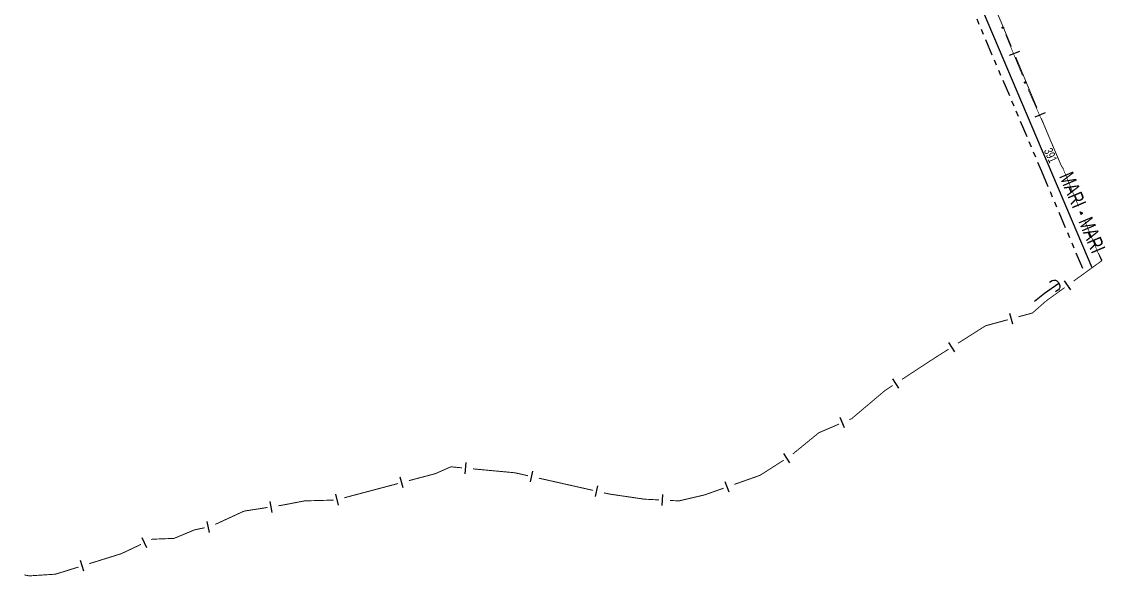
# Model space of a CAD drawing. Extents: x 209193 to 212081, y 4877574 to 4880493.
# Drawn here: x 210811.7 to 211104.4, y 4877833 to 4877982.9 of the extents above; entities that cross this region are included whole.
import ezdxf

# ---------------------------------------------------------------- set-up
doc = ezdxf.new("R2010")
doc.units = 0
doc.header["$LTSCALE"] = 1.5
doc.header["$MEASUREMENT"] = 0
doc.linetypes.add('TRACO_25', pattern=[8, 3, -1, 1, -1, 1, -1])
for name, color, linetype in [('HD-CURSO-PERENE', 170, 'CONTINUOUS'), ('LM-LIM-SETORES-BAIRROS', 250, 'CONTINUOUS'), ('SV-EIXO-ROD-ESTR', 7, 'CONTINUOUS'), ('SV-FX-DOM-EST', 20, 'CONTINUOUS'), ('SV-PONTE-BUEIRO', 251, 'CONTINUOUS'), ('SV-ROD-ESTADUAIS', 20, 'CONTINUOUS'), ('SV-TXT-ROD-EST', 7, 'CONTINUOUS')]:
    doc.layers.add(name, color=color, linetype=linetype)
doc.styles.add('ARIAL', font='ARIAL.SHX')

# ---------------------------------------------------------------- blocks, each defined once
blk = doc.blocks.new('COD119', base_point=(210944.88, 4878610.02))
at = {"layer": 'SV-PONTE-BUEIRO'}
blk.add_lwpolyline([(210943.37, 4878608.02), (210943.37, 4878608.853333), (210943.37, 4878608.978333), (210943.495833, 4878609.311667), (210943.7475, 4878609.686667), (210944.125, 4878609.895), (210944.628333, 4878610.02), (210945.131667, 4878610.02), (210945.635, 4878609.895), (210946.0125, 4878609.686667), (210946.264167, 4878609.311667), (210946.39, 4878608.978333), (210946.39, 4878608.853333), (210946.39, 4878608.02)], dxfattribs=at)

msp = doc.modelspace()

# ---------------------------------------------------------------- linework, layer by layer
at = {"layer": 'HD-CURSO-PERENE', "linetype": 'Continuous'}
msp.add_polyline3d([(211085.228213, 4877907.42261, 3.471641), (211087.933165, 4877909.52282, 3.471641), (211091.808637, 4877912.267098, 3.461804)], dxfattribs=at)
at = {"layer": 'LM-LIM-SETORES-BAIRROS', "const_width": 0.25}
for points in [[(211076.30098, 4877982.665977), (211073.160535, 4877989.987751)], [(211076.313725, 4877982.63538), (211076.30098, 4877982.665977)], [(211079.005355, 4877976.173559), (211076.313725, 4877982.63538)], [(211085.926689, 4877959.557448), (211080.158911, 4877973.404207)], [(211089.303436, 4877951.450862), (211087.080245, 4877956.788097)], [(211089.388802, 4877951.250001), (211089.303436, 4877951.450862)], [(211092.438779, 4877944.073582), (211089.388802, 4877951.250001)], [(211092.547416, 4877943.902868), (211092.438779, 4877944.073582)], [(211093.084291, 4877943.059206), (211092.547416, 4877943.902868)], [(211102.838292, 4877919.724241), (211102.490323, 4877920.420179)], [(211095.799222, 4877912.817987), (211103.091572, 4877918.092609)], [(211103.504699, 4877918.391427), (211102.838292, 4877919.724241)], [(211103.091572, 4877918.092609), (211103.504699, 4877918.391427)], [(211088.350322, 4877907.430131), (211093.368439, 4877911.05978)], [(211084.700749, 4877904.203569), (211087.745882, 4877906.89575)], [(211087.745882, 4877906.89575), (211088.350322, 4877907.430131)], [(211080.903982, 4877903.168088), (211083.798274, 4877903.95744)], [(211083.798274, 4877903.95744), (211084.700749, 4877904.203569)], [(211064.594407, 4877896.037453), (211071.35296, 4877900.31787)], [(211071.35296, 4877900.31787), (211072.033465, 4877900.748856)], [(211072.033465, 4877900.748856), (211078.009691, 4877902.378736)], [(211058.21461, 4877891.996914), (211062.05995, 4877894.432296)], [(211049.474991, 4877886.270957), (211057.839602, 4877891.751219)], [(211057.839602, 4877891.751219), (211058.21461, 4877891.996914)], [(211035.874127, 4877875.644602), (211044.491183, 4877882.935956)], [(211044.491183, 4877882.935956), (211044.856383, 4877883.244972)], [(211044.856383, 4877883.244972), (211046.965607, 4877884.626878)], [(211027.007029, 4877871.844417), (211032.462202, 4877874.182348)], [(211035.219637, 4877875.364106), (211035.874127, 4877875.644602)], [(211019.991146, 4877866.104149), (211026.956761, 4877871.803289)], [(211026.956761, 4877871.803289), (211027.007029, 4877871.844417)], [(210923.480772, 4877860.789333), (210926.717835, 4877862.228028)], [(210926.717835, 4877862.228028), (210927.626429, 4877862.631847)], [(210927.626429, 4877862.631847), (210930.619132, 4877862.352528)], [(210933.60615, 4877862.073739), (210944.55855, 4877861.051514)], [(211011.115345, 4877860.328704), (211017.514968, 4877864.417352)], [(210916.271895, 4877858.879289), (210923.038411, 4877860.672127)], [(210923.038411, 4877860.672127), (210923.480772, 4877860.789333)], [(210944.55855, 4877861.051514), (210944.899997, 4877861.019647)], [(210944.899997, 4877861.019647), (210948.467697, 4877860.216111)], [(210951.394385, 4877859.556947), (210966.027825, 4877856.261127)], [(211004.133754, 4877857.858295), (211010.73281, 4877860.193346)], [(211010.73281, 4877860.193346), (211011.115345, 4877860.328704)], [(210898.872284, 4877854.269135), (210913.37196, 4877858.11093)], [(210996.144919, 4877855.031476), (211001.305587, 4877856.857559)], [(210882.139364, 4877852.267705), (210887.959207, 4877853.386907)], [(210887.959207, 4877853.386907), (210888.127534, 4877853.419277)], [(210888.127534, 4877853.419277), (210895.953186, 4877853.633682)], [(210968.954513, 4877855.601963), (210969.930076, 4877855.382242)], [(210969.930076, 4877855.382242), (210970.46488, 4877855.261791)], [(210970.46488, 4877855.261791), (210979.817067, 4877853.893177)], [(210979.817067, 4877853.893177), (210979.907764, 4877853.879905)], [(210979.907764, 4877853.879905), (210983.811345, 4877853.687135)], [(210986.807693, 4877853.539167), (210988.805259, 4877853.440521)], [(210988.805259, 4877853.440521), (210989.235491, 4877853.419277)], [(210989.235491, 4877853.419277), (210995.632892, 4877854.912003)], [(210995.632892, 4877854.912003), (210996.144919, 4877855.031476)], [(210863.980633, 4877847.058003), (210871.244308, 4877850.410469)], [(210871.244308, 4877850.410469), (210871.775222, 4877850.655506)], [(210871.775222, 4877850.655506), (210878.114253, 4877851.641577)], [(210881.078602, 4877852.102698), (210882.066719, 4877852.256405)], [(210882.066719, 4877852.256405), (210882.139364, 4877852.267705)], [(210852.889454, 4877843.285449), (210858.213878, 4877845.50396)], [(210858.213878, 4877845.50396), (210858.416996, 4877845.588592)], [(210858.416996, 4877845.588592), (210861.137321, 4877846.161292)], [(210838.60997, 4877839.139793), (210843.972172, 4877841.671944)], [(210846.684918, 4877842.952963), (210846.901283, 4877843.055135)], [(210846.901283, 4877843.055135), (210852.657751, 4877843.27654)], [(210852.657751, 4877843.27654), (210852.889454, 4877843.285449)], [(210829.950846, 4877836.440846), (210838.543149, 4877839.118966)], [(210838.543149, 4877839.118966), (210838.60997, 4877839.139793)], [(210820.875772, 4877833.612251), (210827.086745, 4877835.548139)], [(210812.422311, 4877833.414366), (210813.402891, 4877833.21825)], [(210813.402891, 4877833.21825), (210813.736031, 4877833.151622)], [(210813.736031, 4877833.151622), (210820.382476, 4877833.580427)], [(210820.382476, 4877833.580427), (210820.875772, 4877833.612251)]]:
    msp.add_lwpolyline(points, dxfattribs=at)
at = {"layer": 'LM-LIM-SETORES-BAIRROS'}
for points in [[(211081.159068, 4877974.904102), (211078.389716, 4877973.750547)], [(211088.080402, 4877958.287992), (211085.311051, 4877957.134436)], [(211095.057804, 4877910.430457), (211093.299597, 4877912.861241)], [(211079.369131, 4877901.194707), (211078.579779, 4877904.088999)], [(211063.707347, 4877893.70012), (211062.102191, 4877896.234577)], [(211048.624108, 4877883.920212), (211046.980029, 4877886.429596)], [(211033.972226, 4877873.19755), (211032.790468, 4877875.954985)], [(211019.165248, 4877863.691697), (211017.55008, 4877866.219786)], [(210931.475411, 4877860.766089), (210931.754199, 4877863.753107)], [(210914.722785, 4877856.917082), (210913.954426, 4877859.817017)], [(210949.113678, 4877858.533046), (210949.772842, 4877861.459734)], [(210966.673806, 4877854.578062), (210967.33297, 4877857.50475)], [(211002.748677, 4877855.777054), (211001.747941, 4877858.605221)], [(210879.33293, 4877850.31311), (210878.871809, 4877853.277459)], [(210897.323173, 4877852.306928), (210896.554814, 4877855.206864)], [(210984.736143, 4877852.139638), (210984.884112, 4877855.135987)], [(210862.424886, 4877844.899478), (210861.806854, 4877847.835128)], [(210845.51693, 4877840.742577), (210844.235912, 4877843.455323)], [(210828.487799, 4877834.413657), (210827.595092, 4877837.277758)]]:
    msp.add_lwpolyline(points, dxfattribs=at)
at = {"layer": 'SV-EIXO-ROD-ESTR'}
for points in [[(211076.638135, 4877981.149247), (211076.592763, 4877981.167506), (211076.557502, 4877981.192477), (211076.534086, 4877981.221769), (211076.520144, 4877981.253049), (211076.509485, 4877981.286656), (211076.506214, 4877981.32291), (211076.511497, 4877981.363952), (211076.529494, 4877981.409595), (211076.557448, 4877981.444036), (211076.584937, 4877981.468528), (211076.616717, 4877981.484944), (211076.649538, 4877981.494752), (211076.687309, 4877981.496904), (211076.728849, 4877981.491145), (211076.774307, 4877981.471937), (211076.808708, 4877981.447219), (211076.830612, 4877981.418292), (211076.846913, 4877981.386239), (211076.857384, 4877981.351798), (211076.86039, 4877981.316192), (211076.854516, 4877981.274378), (211076.834964, 4877981.229763), (211076.810702, 4877981.19517), (211076.78209, 4877981.172865), (211076.750172, 4877981.157527), (211076.716595, 4877981.146426), (211076.680288, 4877981.141621), (211076.638135, 4877981.149247)], [(211082.7008, 4877966.342354), (211082.655428, 4877966.360613), (211082.620167, 4877966.385584), (211082.596751, 4877966.414876), (211082.582809, 4877966.446155), (211082.57215, 4877966.479763), (211082.568879, 4877966.516016), (211082.574162, 4877966.557059), (211082.592159, 4877966.602702), (211082.620113, 4877966.637142), (211082.647602, 4877966.661635), (211082.679382, 4877966.678051), (211082.712203, 4877966.687858), (211082.749974, 4877966.690011), (211082.791514, 4877966.684252), (211082.836972, 4877966.665044), (211082.871373, 4877966.640326), (211082.893277, 4877966.611399), (211082.909578, 4877966.579345), (211082.920049, 4877966.544905), (211082.923055, 4877966.509299), (211082.917181, 4877966.467485), (211082.897629, 4877966.422869), (211082.873367, 4877966.388277), (211082.844755, 4877966.365972), (211082.812837, 4877966.350634), (211082.77926, 4877966.339533), (211082.742953, 4877966.334727), (211082.7008, 4877966.342354)], [(211097.882466, 4877931.006573), (211097.836961, 4877931.024499), (211097.801518, 4877931.049211), (211097.777888, 4877931.07833), (211097.763718, 4877931.109507), (211097.752812, 4877931.143035), (211097.749276, 4877931.179264), (211097.754257, 4877931.220344), (211097.771919, 4877931.266117), (211097.79962, 4877931.300762), (211097.826929, 4877931.325455), (211097.858588, 4877931.342103), (211097.891336, 4877931.352152), (211097.92909, 4877931.354581), (211097.970671, 4877931.349126), (211098.016269, 4877931.330252), (211098.05085, 4877931.305787), (211098.072966, 4877931.277021), (211098.089502, 4877931.245088), (211098.100225, 4877931.210725), (211098.103491, 4877931.175142), (211098.097924, 4877931.133286), (211098.078699, 4877931.088529), (211098.054692, 4877931.053759), (211098.026244, 4877931.031245), (211097.994439, 4877931.015674), (211097.960944, 4877931.004327), (211097.924674, 4877930.999256), (211097.882466, 4877931.006573)]]:
    msp.add_lwpolyline(points, close=True, dxfattribs=at)
for points in [[(211076.592763, 4877981.167506), (211076.506214, 4877981.32291)], [(211076.557502, 4877981.192477), (211076.509485, 4877981.286656)], [(211076.638135, 4877981.149247), (211076.511497, 4877981.363952)], [(211076.613825, 4877981.160197), (211076.512047, 4877981.336747)], [(211076.572601, 4877981.181654), (211076.512117, 4877981.296964)], [(211076.660557, 4877981.146893), (211076.523571, 4877981.384225)], [(211076.680288, 4877981.141621), (211076.529494, 4877981.409595)], [(211076.69678, 4877981.148454), (211076.5448, 4877981.422406)], [(211076.716595, 4877981.146426), (211076.557448, 4877981.444036)], [(211076.730934, 4877981.155067), (211076.571428, 4877981.451003)], [(211076.750172, 4877981.157527), (211076.584937, 4877981.468528)], [(211076.765546, 4877981.167764), (211076.603912, 4877981.476099)], [(211076.78209, 4877981.172865), (211076.616717, 4877981.484944)], [(211076.795793, 4877981.187521), (211076.634735, 4877981.487245)], [(211076.810702, 4877981.19517), (211076.649538, 4877981.494752)], [(211076.822938, 4877981.214854), (211076.671186, 4877981.491849)], [(211076.834964, 4877981.229763), (211076.687309, 4877981.496904)], [(211076.841869, 4877981.255044), (211076.709706, 4877981.491401)], [(211076.854516, 4877981.274378), (211076.728849, 4877981.491145)], [(211076.853165, 4877981.29948), (211076.754947, 4877981.474538)], [(211076.86039, 4877981.316192), (211076.774307, 4877981.471937)], [(211076.856655, 4877981.337771), (211076.794391, 4877981.453826)], [(211076.857384, 4877981.351798), (211076.808708, 4877981.447219)], [(211082.655428, 4877966.360613), (211082.568879, 4877966.516016)], [(211082.620167, 4877966.385584), (211082.57215, 4877966.479763)], [(211082.7008, 4877966.342354), (211082.574162, 4877966.557059)], [(211082.67649, 4877966.353304), (211082.574712, 4877966.529853)], [(211082.635266, 4877966.374761), (211082.574782, 4877966.490071)], [(211082.723222, 4877966.34), (211082.586236, 4877966.577331)], [(211082.742953, 4877966.334727), (211082.592159, 4877966.602702)], [(211082.759445, 4877966.341561), (211082.607465, 4877966.615513)], [(211082.77926, 4877966.339533), (211082.620113, 4877966.637142)], [(211082.793599, 4877966.348173), (211082.634092, 4877966.644109)], [(211082.812837, 4877966.350634), (211082.647602, 4877966.661635)], [(211082.828211, 4877966.360871), (211082.666577, 4877966.669205)], [(211082.844755, 4877966.365972), (211082.679382, 4877966.678051)], [(211082.858458, 4877966.380627), (211082.6974, 4877966.680352)], [(211082.873367, 4877966.388277), (211082.712203, 4877966.687858)], [(211082.885603, 4877966.407961), (211082.733851, 4877966.684955)], [(211082.897629, 4877966.422869), (211082.749974, 4877966.690011)], [(211082.904534, 4877966.448151), (211082.772371, 4877966.684508)], [(211082.917181, 4877966.467485), (211082.791514, 4877966.684252)], [(211082.91583, 4877966.492586), (211082.817612, 4877966.667644)], [(211082.923055, 4877966.509299), (211082.836972, 4877966.665044)], [(211082.91932, 4877966.530877), (211082.857056, 4877966.646933)], [(211082.920049, 4877966.544905), (211082.871373, 4877966.640326)], [(211097.836961, 4877931.024499), (211097.749276, 4877931.179264)], [(211097.801518, 4877931.049211), (211097.752812, 4877931.143035)], [(211097.882466, 4877931.006573), (211097.754257, 4877931.220344)], [(211097.858076, 4877931.017344), (211097.755007, 4877931.193143)], [(211097.816696, 4877931.038499), (211097.755368, 4877931.153362)], [(211097.904905, 4877931.004383), (211097.766183, 4877931.240704)], [(211097.924674, 4877930.999256), (211097.771919, 4877931.266117)], [(211097.941115, 4877931.00621), (211097.787131, 4877931.27904)], [(211097.960944, 4877931.004327), (211097.79962, 4877931.300762)], [(211097.97522, 4877931.013072), (211097.813548, 4877931.307831)], [(211097.994439, 4877931.015674), (211097.826929, 4877931.325455)], [(211098.009738, 4877931.026023), (211097.845848, 4877931.333165)], [(211098.026244, 4877931.031245), (211097.858588, 4877931.342103)], [(211098.039839, 4877931.046001), (211097.876589, 4877931.344537)], [(211098.054692, 4877931.053759), (211097.891336, 4877931.352152)], [(211098.066783, 4877931.073533), (211097.913005, 4877931.349407)], [(211098.078699, 4877931.088529), (211097.92909, 4877931.354581)], [(211098.085419, 4877931.11386), (211097.951527, 4877931.349242)], [(211098.097924, 4877931.133286), (211097.970671, 4877931.349126)], [(211098.096389, 4877931.158377), (211097.99689, 4877931.332711)], [(211098.103491, 4877931.175142), (211098.016269, 4877931.330252)], [(211098.099598, 4877931.196693), (211098.036485, 4877931.312289)], [(211098.100225, 4877931.210725), (211098.05085, 4877931.305787)]]:
    msp.add_lwpolyline(points, dxfattribs=at)
at = {"layer": 'SV-EIXO-ROD-ESTR', "const_width": 0.18}
for points in [[(211081.990396, 4877968.367893), (211077.443397, 4877979.473063)], [(211083.706583, 4877964.176437), (211083.506062, 4877964.66617)], [(211083.897921, 4877963.746265), (211083.706583, 4877964.176437)], [(211088.368386, 4877953.695646), (211083.897921, 4877963.746265)], [(211092.959934, 4877943.194578), (211092.889357, 4877943.365531)], [(211097.157563, 4877933.026987), (211092.959934, 4877943.194578)], [(211103.141123, 4877918.712453), (211098.699991, 4877929.336336)], [(211103.331524, 4877918.266168), (211103.141123, 4877918.712453)]]:
    msp.add_lwpolyline(points, dxfattribs=at)
at = {"layer": 'SV-FX-DOM-EST', "linetype": 'TRACO_25'}
msp.add_polyline3d([(211031.357435, 4878074.115599, 12.355202), (211043.918862, 4878044.447344, 11.627203), (211087.104173, 4877942.524013, 6.718125), (211098.755126, 4877914.956018, 7.406774)], dxfattribs=at)
at = {"layer": 'SV-ROD-ESTADUAIS', "linetype": 'Continuous'}
msp.add_polyline3d([(211100.78998, 4877916.427847, 6.826342), (211088.952449, 4877944.445363, 6.826342), (211087.115851, 4877948.547669, 6.826342), (211045.498875, 4878046.957449, 11.804284), (211012.342478, 4878125.340011, 12.650337), (210998.064006, 4878158.281085, 12.620824), (210982.125531, 4878188.942061, 12.679851), (210959.547372, 4878221.593052, 13.004499), (210920.21008, 4878261.574164, 13.171742), (210831.69, 4878340.34, 13.678107), (210783.44, 4878383.16, 13.847123), (210770.842606, 4878394.291132, 13.847123), (210730.86, 4878429.62, 14.1429), (210623.98, 4878524.27, 15.421082), (210525.6, 4878611.44, 13.128807), (210509.12559, 4878625.984271, 13.128807), (210506.147781, 4878628.586299, 13.128807), (210456.95, 4878672.3, 12.104149), (210434.29214, 4878692.384671, 12.104149)], dxfattribs=at)

# ---------------------------------------------------------------- block references
at = {"layer": 'SV-PONTE-BUEIRO', "rotation": 301}
msp.add_blockref('COD119', (211091.808637, 4877912.267098, 4.02256), dxfattribs=at)

# ---------------------------------------------------------------- texts
at = {"layer": 'SV-TXT-ROD-EST', "style": 'ARIAL', "width": 0.7}
for s, height, rotation, p in [('391', 2.4, 294, (211087.713774, 4877948.108119)), ('MARI - MARI', 4, 293, (211091.827931, 4877941.179403))]:
    msp.add_text(s, height=height, rotation=rotation, dxfattribs=at).set_placement(p)

doc.saveas('drawing.dxf')
